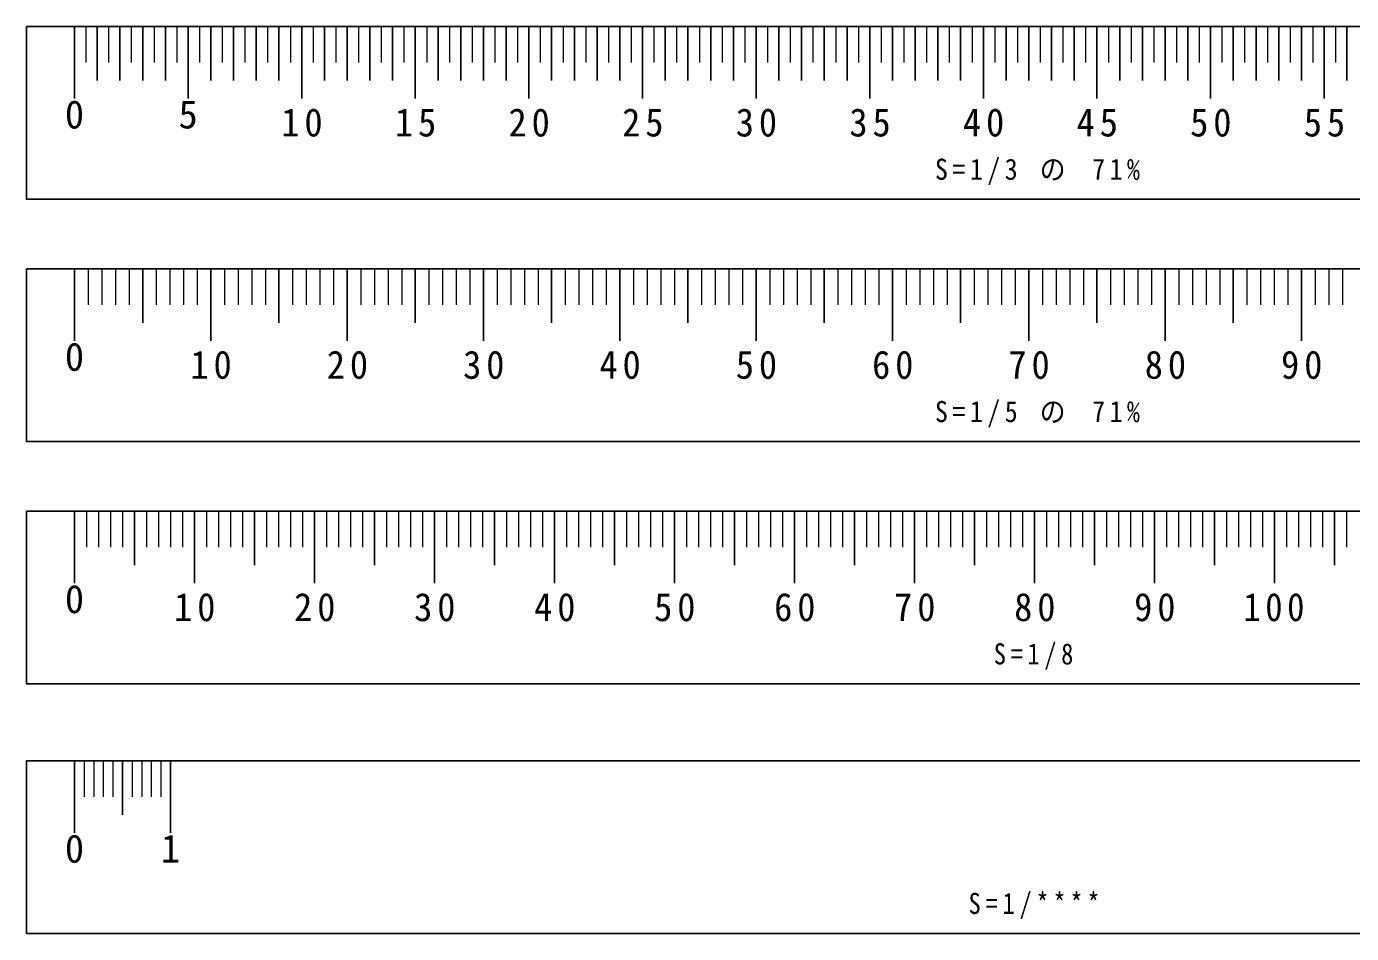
# Model space of a CAD drawing. Units: millimetres on the paper, with parts at other scales. Extents: x -141 to 144, y -102 to 104.
# Drawn here: x -140.7 to -2.6, y -101.5 to -7.1 of the extents above; entities that cross this region are included whole.
import ezdxf
from ezdxf.enums import TextEntityAlignment as Align

# ---------------------------------------------------------------- set-up
doc = ezdxf.new("R2010")
doc.units = ezdxf.units.MM
for name, color, linetype, lineweight in [('4-0', 7, 'Continuous', 25), ('5-0', 4, 'Continuous', 13), ('6-0', 4, 'Continuous', 13), ('7-0', 4, 'Continuous', 13), ('F-0', 7, 'Continuous', 25)]:
    doc.layers.add(name, color=color, linetype=linetype, lineweight=lineweight)
doc.styles.add('ＭＳ 明朝', font='')
doc.styles.get('ＭＳ 明朝').set_extended_font_data('MS Mincho')

msp = doc.modelspace()

# ---------------------------------------------------------------- linework, layer by layer
at = {"layer": '4-0'}
for p, q in [((-135.657, -7.054), (-135.657, -14.554)), ((-133.291, -7.054), (-133.291, -12.679)), ((-130.924, -7.054), (-130.924, -12.679)), ((-128.557, -7.054), (-128.557, -12.679)), ((-126.191, -7.054), (-126.191, -12.679)), ((-123.824, -7.054), (-123.824, -14.554)), ((-121.457, -7.054), (-121.457, -12.679)), ((-119.091, -7.054), (-119.091, -12.679)), ((-116.724, -7.054), (-116.724, -12.679)), ((-114.357, -7.054), (-114.357, -12.679)), ((-111.991, -7.054), (-111.991, -14.554)), ((-109.624, -7.054), (-109.624, -12.679)), ((-107.257, -7.054), (-107.257, -12.679)), ((-104.891, -7.054), (-104.891, -12.679)), ((-102.524, -7.054), (-102.524, -12.679)), ((-100.157, -7.054), (-100.157, -14.554)), ((-97.791, -7.054), (-97.791, -12.679)), ((-95.424, -7.054), (-95.424, -12.679)), ((-93.057, -7.054), (-93.057, -12.679)), ((-90.691, -7.054), (-90.691, -12.679)), ((-88.324, -7.054), (-88.324, -14.554)), ((-85.957, -7.054), (-85.957, -12.679)), ((-83.591, -7.054), (-83.591, -12.679)), ((-81.224, -7.054), (-81.224, -12.679)), ((-78.857, -7.054), (-78.857, -12.679)), ((-76.491, -7.054), (-76.491, -14.554)), ((-74.124, -7.054), (-74.124, -12.679)), ((-71.757, -7.054), (-71.757, -12.679)), ((-69.391, -7.054), (-69.391, -12.679)), ((-67.024, -7.054), (-67.024, -12.679)), ((-64.657, -7.054), (-64.657, -14.554)), ((-62.291, -7.054), (-62.291, -12.679)), ((-59.924, -7.054), (-59.924, -12.679)), ((-57.557, -7.054), (-57.557, -12.679)), ((-55.191, -7.054), (-55.191, -12.679)), ((-52.824, -7.054), (-52.824, -14.554)), ((-50.457, -7.054), (-50.457, -12.679)), ((-48.091, -7.054), (-48.091, -12.679)), ((-45.724, -7.054), (-45.724, -12.679)), ((-43.357, -7.054), (-43.357, -12.679)), ((-40.991, -7.054), (-40.991, -14.554)), ((-38.624, -7.054), (-38.624, -12.679)), ((-36.257, -7.054), (-36.257, -12.679)), ((-33.891, -7.054), (-33.891, -12.679)), ((-31.524, -7.054), (-31.524, -12.679)), ((-29.157, -7.054), (-29.157, -14.554)), ((-26.791, -7.054), (-26.791, -12.679)), ((-24.424, -7.054), (-24.424, -12.679)), ((-22.057, -7.054), (-22.057, -12.679)), ((-19.691, -7.054), (-19.691, -12.679)), ((-17.324, -7.054), (-17.324, -14.554)), ((-14.957, -7.054), (-14.957, -12.679)), ((-12.591, -7.054), (-12.591, -12.679)), ((-10.224, -7.054), (-10.224, -12.679)), ((-7.857, -7.054), (-7.857, -12.679)), ((-5.491, -7.054), (-5.491, -14.554)), ((-3.124, -7.054), (-3.124, -12.679))]:
    msp.add_line(p, q, dxfattribs=at)
at = {"layer": '4-0', "color": 4, "lineweight": 13}
for p, q in [((-134.474, -7.054), (-134.474, -10.804)), ((-132.107, -7.054), (-132.107, -10.804)), ((-129.741, -7.054), (-129.741, -10.804)), ((-127.374, -7.054), (-127.374, -10.804)), ((-125.007, -7.054), (-125.007, -10.804)), ((-122.641, -7.054), (-122.641, -10.804)), ((-120.274, -7.054), (-120.274, -10.804)), ((-117.907, -7.054), (-117.907, -10.804)), ((-115.541, -7.054), (-115.541, -10.804)), ((-113.174, -7.054), (-113.174, -10.804)), ((-110.807, -7.054), (-110.807, -10.804)), ((-108.441, -7.054), (-108.441, -10.804)), ((-106.074, -7.054), (-106.074, -10.804)), ((-103.707, -7.054), (-103.707, -10.804)), ((-101.341, -7.054), (-101.341, -10.804)), ((-98.974, -7.054), (-98.974, -10.804)), ((-96.607, -7.054), (-96.607, -10.804)), ((-94.241, -7.054), (-94.241, -10.804)), ((-91.874, -7.054), (-91.874, -10.804)), ((-89.507, -7.054), (-89.507, -10.804)), ((-87.141, -7.054), (-87.141, -10.804)), ((-84.774, -7.054), (-84.774, -10.804)), ((-82.407, -7.054), (-82.407, -10.804)), ((-80.041, -7.054), (-80.041, -10.804)), ((-77.674, -7.054), (-77.674, -10.804)), ((-75.307, -7.054), (-75.307, -10.804)), ((-72.941, -7.054), (-72.941, -10.804)), ((-70.574, -7.054), (-70.574, -10.804)), ((-68.207, -7.054), (-68.207, -10.804)), ((-65.841, -7.054), (-65.841, -10.804)), ((-63.474, -7.054), (-63.474, -10.804)), ((-61.107, -7.054), (-61.107, -10.804)), ((-58.741, -7.054), (-58.741, -10.804)), ((-56.374, -7.054), (-56.374, -10.804)), ((-54.007, -7.054), (-54.007, -10.804)), ((-51.641, -7.054), (-51.641, -10.804)), ((-49.274, -7.054), (-49.274, -10.804)), ((-46.907, -7.054), (-46.907, -10.804)), ((-44.541, -7.054), (-44.541, -10.804)), ((-42.174, -7.054), (-42.174, -10.804)), ((-39.807, -7.054), (-39.807, -10.804)), ((-37.441, -7.054), (-37.441, -10.804)), ((-35.074, -7.054), (-35.074, -10.804)), ((-32.707, -7.054), (-32.707, -10.804)), ((-30.341, -7.054), (-30.341, -10.804)), ((-27.974, -7.054), (-27.974, -10.804)), ((-25.607, -7.054), (-25.607, -10.804)), ((-23.241, -7.054), (-23.241, -10.804)), ((-20.874, -7.054), (-20.874, -10.804)), ((-18.507, -7.054), (-18.507, -10.804)), ((-16.141, -7.054), (-16.141, -10.804)), ((-13.774, -7.054), (-13.774, -10.804)), ((-11.407, -7.054), (-11.407, -10.804)), ((-9.041, -7.054), (-9.041, -10.804)), ((-6.674, -7.054), (-6.674, -10.804)), ((-4.307, -7.054), (-4.307, -10.804))]:
    msp.add_line(p, q, dxfattribs=at)
at = {"layer": '5-0', "color": 7, "lineweight": 25}
for p, q in [((-135.657, -32.292), (-135.657, -39.792)), ((-128.557, -32.292), (-128.557, -37.917)), ((-121.457, -32.292), (-121.457, -39.792)), ((-114.357, -32.292), (-114.357, -37.917)), ((-107.257, -32.292), (-107.257, -39.792)), ((-100.157, -32.292), (-100.157, -37.917)), ((-93.057, -32.292), (-93.057, -39.792)), ((-85.957, -32.292), (-85.957, -37.917)), ((-78.857, -32.292), (-78.857, -39.792)), ((-71.757, -32.292), (-71.757, -37.917)), ((-64.657, -32.292), (-64.657, -39.792)), ((-57.557, -32.292), (-57.557, -37.917)), ((-50.457, -32.292), (-50.457, -39.792)), ((-43.357, -32.292), (-43.357, -37.917)), ((-36.257, -32.292), (-36.257, -39.792)), ((-29.157, -32.292), (-29.157, -37.917)), ((-22.057, -32.292), (-22.057, -39.792)), ((-14.957, -32.292), (-14.957, -37.917)), ((-7.857, -32.292), (-7.857, -39.792))]:
    msp.add_line(p, q, dxfattribs=at)
at = {"layer": '5-0'}
for p, q in [((-134.237, -32.292), (-134.237, -36.042)), ((-132.817, -32.292), (-132.817, -36.042)), ((-131.397, -32.292), (-131.397, -36.042)), ((-129.977, -32.292), (-129.977, -36.042)), ((-127.137, -32.292), (-127.137, -36.042)), ((-125.717, -32.292), (-125.717, -36.042)), ((-124.297, -32.292), (-124.297, -36.042)), ((-122.877, -32.292), (-122.877, -36.042)), ((-120.037, -32.292), (-120.037, -36.042)), ((-118.617, -32.292), (-118.617, -36.042)), ((-117.197, -32.292), (-117.197, -36.042)), ((-115.777, -32.292), (-115.777, -36.042)), ((-112.937, -32.292), (-112.937, -36.042)), ((-111.517, -32.292), (-111.517, -36.042)), ((-110.097, -32.292), (-110.097, -36.042)), ((-108.677, -32.292), (-108.677, -36.042)), ((-105.837, -32.292), (-105.837, -36.042)), ((-104.417, -32.292), (-104.417, -36.042)), ((-102.997, -32.292), (-102.997, -36.042)), ((-101.577, -32.292), (-101.577, -36.042)), ((-98.737, -32.292), (-98.737, -36.042)), ((-97.317, -32.292), (-97.317, -36.042)), ((-95.897, -32.292), (-95.897, -36.042)), ((-94.477, -32.292), (-94.477, -36.042)), ((-91.637, -32.292), (-91.637, -36.042)), ((-90.217, -32.292), (-90.217, -36.042)), ((-88.797, -32.292), (-88.797, -36.042)), ((-87.377, -32.292), (-87.377, -36.042)), ((-84.537, -32.292), (-84.537, -36.042)), ((-83.117, -32.292), (-83.117, -36.042)), ((-81.697, -32.292), (-81.697, -36.042)), ((-80.277, -32.292), (-80.277, -36.042)), ((-77.437, -32.292), (-77.437, -36.042)), ((-76.017, -32.292), (-76.017, -36.042)), ((-74.597, -32.292), (-74.597, -36.042)), ((-73.177, -32.292), (-73.177, -36.042)), ((-70.337, -32.292), (-70.337, -36.042)), ((-68.917, -32.292), (-68.917, -36.042)), ((-67.497, -32.292), (-67.497, -36.042)), ((-66.077, -32.292), (-66.077, -36.042)), ((-63.237, -32.292), (-63.237, -36.042)), ((-61.817, -32.292), (-61.817, -36.042)), ((-60.397, -32.292), (-60.397, -36.042)), ((-58.977, -32.292), (-58.977, -36.042)), ((-56.137, -32.292), (-56.137, -36.042)), ((-54.717, -32.292), (-54.717, -36.042)), ((-53.297, -32.292), (-53.297, -36.042)), ((-51.877, -32.292), (-51.877, -36.042)), ((-49.037, -32.292), (-49.037, -36.042)), ((-47.617, -32.292), (-47.617, -36.042)), ((-46.197, -32.292), (-46.197, -36.042)), ((-44.777, -32.292), (-44.777, -36.042)), ((-41.937, -32.292), (-41.937, -36.042)), ((-40.517, -32.292), (-40.517, -36.042)), ((-39.097, -32.292), (-39.097, -36.042)), ((-37.677, -32.292), (-37.677, -36.042)), ((-34.837, -32.292), (-34.837, -36.042)), ((-33.417, -32.292), (-33.417, -36.042)), ((-31.997, -32.292), (-31.997, -36.042)), ((-30.577, -32.292), (-30.577, -36.042)), ((-27.737, -32.292), (-27.737, -36.042)), ((-26.317, -32.292), (-26.317, -36.042)), ((-24.897, -32.292), (-24.897, -36.042)), ((-23.477, -32.292), (-23.477, -36.042)), ((-20.637, -32.292), (-20.637, -36.042)), ((-19.217, -32.292), (-19.217, -36.042)), ((-17.797, -32.292), (-17.797, -36.042)), ((-16.377, -32.292), (-16.377, -36.042)), ((-13.537, -32.292), (-13.537, -36.042)), ((-12.117, -32.292), (-12.117, -36.042)), ((-10.697, -32.292), (-10.697, -36.042)), ((-9.277, -32.292), (-9.277, -36.042)), ((-6.437, -32.292), (-6.437, -36.042)), ((-5.017, -32.292), (-5.017, -36.042)), ((-3.597, -32.292), (-3.597, -36.042))]:
    msp.add_line(p, q, dxfattribs=at)
at = {"layer": '6-0', "color": 7, "lineweight": 25}
for p, q in [((-135.657, -57.53), (-135.657, -65.03)), ((-129.407, -57.53), (-129.407, -63.155)), ((-123.157, -57.53), (-123.157, -65.03)), ((-116.907, -57.53), (-116.907, -63.155)), ((-110.657, -57.53), (-110.657, -65.03)), ((-104.407, -57.53), (-104.407, -63.155)), ((-98.157, -57.53), (-98.157, -65.03)), ((-91.907, -57.53), (-91.907, -63.155)), ((-85.657, -57.53), (-85.657, -65.03)), ((-79.407, -57.53), (-79.407, -63.155)), ((-73.157, -57.53), (-73.157, -65.03)), ((-66.907, -57.53), (-66.907, -63.155)), ((-60.657, -57.53), (-60.657, -65.03)), ((-54.407, -57.53), (-54.407, -63.155)), ((-48.157, -57.53), (-48.157, -65.03)), ((-41.907, -57.53), (-41.907, -63.155)), ((-35.657, -57.53), (-35.657, -65.03)), ((-29.407, -57.53), (-29.407, -63.155)), ((-23.157, -57.53), (-23.157, -65.03)), ((-16.907, -57.53), (-16.907, -63.155)), ((-10.657, -57.53), (-10.657, -65.03)), ((-4.407, -57.53), (-4.407, -63.155))]:
    msp.add_line(p, q, dxfattribs=at)
at = {"layer": '6-0'}
for p, q in [((-134.407, -57.53), (-134.407, -61.28)), ((-133.157, -57.53), (-133.157, -61.28)), ((-131.907, -57.53), (-131.907, -61.28)), ((-130.657, -57.53), (-130.657, -61.28)), ((-128.157, -57.53), (-128.157, -61.28)), ((-126.907, -57.53), (-126.907, -61.28)), ((-125.657, -57.53), (-125.657, -61.28)), ((-124.407, -57.53), (-124.407, -61.28)), ((-121.907, -57.53), (-121.907, -61.28)), ((-120.657, -57.53), (-120.657, -61.28)), ((-119.407, -57.53), (-119.407, -61.28)), ((-118.157, -57.53), (-118.157, -61.28)), ((-115.657, -57.53), (-115.657, -61.28)), ((-114.407, -57.53), (-114.407, -61.28)), ((-113.157, -57.53), (-113.157, -61.28)), ((-111.907, -57.53), (-111.907, -61.28)), ((-109.407, -57.53), (-109.407, -61.28)), ((-108.157, -57.53), (-108.157, -61.28)), ((-106.907, -57.53), (-106.907, -61.28)), ((-105.657, -57.53), (-105.657, -61.28)), ((-103.157, -57.53), (-103.157, -61.28)), ((-101.907, -57.53), (-101.907, -61.28)), ((-100.657, -57.53), (-100.657, -61.28)), ((-99.407, -57.53), (-99.407, -61.28)), ((-96.907, -57.53), (-96.907, -61.28)), ((-95.657, -57.53), (-95.657, -61.28)), ((-94.407, -57.53), (-94.407, -61.28)), ((-93.157, -57.53), (-93.157, -61.28)), ((-90.657, -57.53), (-90.657, -61.28)), ((-89.407, -57.53), (-89.407, -61.28)), ((-88.157, -57.53), (-88.157, -61.28)), ((-86.907, -57.53), (-86.907, -61.28)), ((-84.407, -57.53), (-84.407, -61.28)), ((-83.157, -57.53), (-83.157, -61.28)), ((-81.907, -57.53), (-81.907, -61.28)), ((-80.657, -57.53), (-80.657, -61.28)), ((-78.157, -57.53), (-78.157, -61.28)), ((-76.907, -57.53), (-76.907, -61.28)), ((-75.657, -57.53), (-75.657, -61.28)), ((-74.407, -57.53), (-74.407, -61.28)), ((-71.907, -57.53), (-71.907, -61.28)), ((-70.657, -57.53), (-70.657, -61.28)), ((-69.407, -57.53), (-69.407, -61.28)), ((-68.157, -57.53), (-68.157, -61.28)), ((-65.657, -57.53), (-65.657, -61.28)), ((-64.407, -57.53), (-64.407, -61.28)), ((-63.157, -57.53), (-63.157, -61.28)), ((-61.907, -57.53), (-61.907, -61.28)), ((-59.407, -57.53), (-59.407, -61.28)), ((-58.157, -57.53), (-58.157, -61.28)), ((-56.907, -57.53), (-56.907, -61.28)), ((-55.657, -57.53), (-55.657, -61.28)), ((-53.157, -57.53), (-53.157, -61.28)), ((-51.907, -57.53), (-51.907, -61.28)), ((-50.657, -57.53), (-50.657, -61.28)), ((-49.407, -57.53), (-49.407, -61.28)), ((-46.907, -57.53), (-46.907, -61.28)), ((-45.657, -57.53), (-45.657, -61.28)), ((-44.407, -57.53), (-44.407, -61.28)), ((-43.157, -57.53), (-43.157, -61.28)), ((-40.657, -57.53), (-40.657, -61.28)), ((-39.407, -57.53), (-39.407, -61.28)), ((-38.157, -57.53), (-38.157, -61.28)), ((-36.907, -57.53), (-36.907, -61.28)), ((-34.407, -57.53), (-34.407, -61.28)), ((-33.157, -57.53), (-33.157, -61.28)), ((-31.907, -57.53), (-31.907, -61.28)), ((-30.657, -57.53), (-30.657, -61.28)), ((-28.157, -57.53), (-28.157, -61.28)), ((-26.907, -57.53), (-26.907, -61.28)), ((-25.657, -57.53), (-25.657, -61.28)), ((-24.407, -57.53), (-24.407, -61.28)), ((-21.907, -57.53), (-21.907, -61.28)), ((-20.657, -57.53), (-20.657, -61.28)), ((-19.407, -57.53), (-19.407, -61.28)), ((-18.157, -57.53), (-18.157, -61.28)), ((-15.657, -57.53), (-15.657, -61.28)), ((-14.407, -57.53), (-14.407, -61.28)), ((-13.157, -57.53), (-13.157, -61.28)), ((-11.907, -57.53), (-11.907, -61.28)), ((-9.407, -57.53), (-9.407, -61.28)), ((-8.157, -57.53), (-8.157, -61.28)), ((-6.907, -57.53), (-6.907, -61.28)), ((-5.657, -57.53), (-5.657, -61.28)), ((-3.157, -57.53), (-3.157, -61.28))]:
    msp.add_line(p, q, dxfattribs=at)
at = {"layer": '7-0', "color": 7, "lineweight": 25}
for p, q in [((-135.657, -83.52), (-135.657, -91.02)), ((-130.657, -83.52), (-130.657, -89.145)), ((-125.657, -83.52), (-125.657, -91.02))]:
    msp.add_line(p, q, dxfattribs=at)
at = {"layer": '7-0'}
for p, q in [((-134.657, -83.52), (-134.657, -87.27)), ((-133.657, -83.52), (-133.657, -87.27)), ((-132.657, -83.52), (-132.657, -87.27)), ((-131.657, -83.52), (-131.657, -87.27)), ((-129.657, -83.52), (-129.657, -87.27)), ((-128.657, -83.52), (-128.657, -87.27)), ((-127.657, -83.52), (-127.657, -87.27)), ((-126.657, -83.52), (-126.657, -87.27))]:
    msp.add_line(p, q, dxfattribs=at)
at = {"layer": 'F-0'}
for p, q in [((69.343, -7.054), (-140.657, -7.054)), ((69.343, -32.292), (-140.657, -32.292)), ((-140.657, -57.53), (-140.657, -75.53)), ((69.343, -57.53), (-140.657, -57.53)), ((-140.657, -75.53), (69.343, -75.53)), ((69.343, -83.52), (-140.657, -83.52))]:
    msp.add_line(p, q, dxfattribs=at)
for points in [[(-140.657, -7.054), (-140.657, -25.054), (69.343, -25.054)], [(-140.657, -32.292), (-140.657, -50.292), (69.343, -50.292)], [(-140.657, -83.52), (-140.657, -101.52), (69.343, -101.52)]]:
    msp.add_lwpolyline(points, dxfattribs=at)

# ---------------------------------------------------------------- texts
at = {"layer": '4-0', "color": 3, "style": 'ＭＳ 明朝'}
for s, p in [('0', (-136.657, -18.554)), ('5', (-124.824, -18.554))]:
    msp.add_text(s, height=2.933, dxfattribs=at).set_placement(p, align=Align.BOTTOM_LEFT)
at = {"layer": '4-0', "color": 3, "char_height": 2.933, "attachment_point": 7, "style": 'ＭＳ 明朝'}
for s, insert in [('\\T1.27;\\W0.95;10', (-114.116, -18.554)), ('\\T1.27;\\W0.95;15', (-102.282, -18.554)), ('\\T1.27;\\W0.95;20', (-90.449, -18.554)), ('\\T1.27;\\W0.95;25', (-78.616, -18.554)), ('\\T1.27;\\W0.95;30', (-66.782, -18.554)), ('\\T1.27;\\W0.95;35', (-54.949, -18.554)), ('\\T1.27;\\W0.95;40', (-43.116, -18.554)), ('\\T1.27;\\W0.95;45', (-31.282, -18.554)), ('\\T1.27;\\W0.95;50', (-19.449, -18.554)), ('\\T1.27;\\W0.95;55', (-7.616, -18.554))]:
    msp.add_mtext(s, dxfattribs=dict(at, insert=insert))
at = {"layer": '5-0', "color": 3, "style": 'ＭＳ 明朝'}
msp.add_text('0', height=2.933, dxfattribs=at).set_placement((-136.657, -43.792), align=Align.BOTTOM_LEFT)
at = {"layer": '5-0', "color": 3, "char_height": 2.933, "attachment_point": 7, "style": 'ＭＳ 明朝'}
for s, insert in [('\\T1.27;\\W0.95;10', (-123.582, -43.792)), ('\\T1.27;\\W0.95;20', (-109.382, -43.792)), ('\\T1.27;\\W0.95;30', (-95.182, -43.792)), ('\\T1.27;\\W0.95;40', (-80.982, -43.792)), ('\\T1.27;\\W0.95;50', (-66.782, -43.792)), ('\\T1.27;\\W0.95;60', (-52.582, -43.792)), ('\\T1.27;\\W0.95;70', (-38.382, -43.792)), ('\\T1.27;\\W0.95;80', (-24.182, -43.792)), ('\\T1.27;\\W0.95;90', (-9.982, -43.792))]:
    msp.add_mtext(s, dxfattribs=dict(at, insert=insert))
at = {"layer": '6-0', "color": 3, "style": 'ＭＳ 明朝'}
msp.add_text('0', height=2.933, dxfattribs=at).set_placement((-136.657, -69.03), align=Align.BOTTOM_LEFT)
at = {"layer": '6-0', "color": 3, "char_height": 2.933, "attachment_point": 7, "style": 'ＭＳ 明朝'}
for s, insert in [('\\T1.27;\\W0.95;10', (-125.282, -69.03)), ('\\T1.27;\\W0.95;20', (-112.782, -69.03)), ('\\T1.27;\\W0.95;30', (-100.282, -69.03)), ('\\T1.27;\\W0.95;40', (-87.782, -69.03)), ('\\T1.27;\\W0.95;50', (-75.282, -69.03)), ('\\T1.27;\\W0.95;60', (-62.782, -69.03)), ('\\T1.27;\\W0.95;70', (-50.282, -69.03)), ('\\T1.27;\\W0.95;80', (-37.782, -69.03)), ('\\T1.27;\\W0.95;90', (-25.282, -69.03)), ('\\T1.27;\\W0.9;100', (-13.907, -69.03))]:
    msp.add_mtext(s, dxfattribs=dict(at, insert=insert))
at = {"layer": '7-0', "color": 3, "style": 'ＭＳ 明朝'}
for s, p in [('0', (-136.657, -95.02)), ('1', (-126.657, -95.02))]:
    msp.add_text(s, height=2.933, dxfattribs=at).set_placement(p, align=Align.BOTTOM_LEFT)
at = {"layer": 'F-0', "char_height": 2.199, "attachment_point": 7, "style": 'ＭＳ 明朝'}
for s, insert in [('\\T1.35;\\W0.9;S=1/3\\~の\\~71%', (-46.032, -23.554)), ('\\T1.35;\\W0.9;S=1/5\\~の\\~71%', (-46.032, -48.792)), ('\\T1.38;\\W0.85;S=1/8', (-39.907, -74.03)), ('\\T1.39;\\W0.85;S=1/****', (-42.532, -100.02))]:
    msp.add_mtext(s, dxfattribs=dict(at, insert=insert))

doc.saveas('drawing.dxf')
